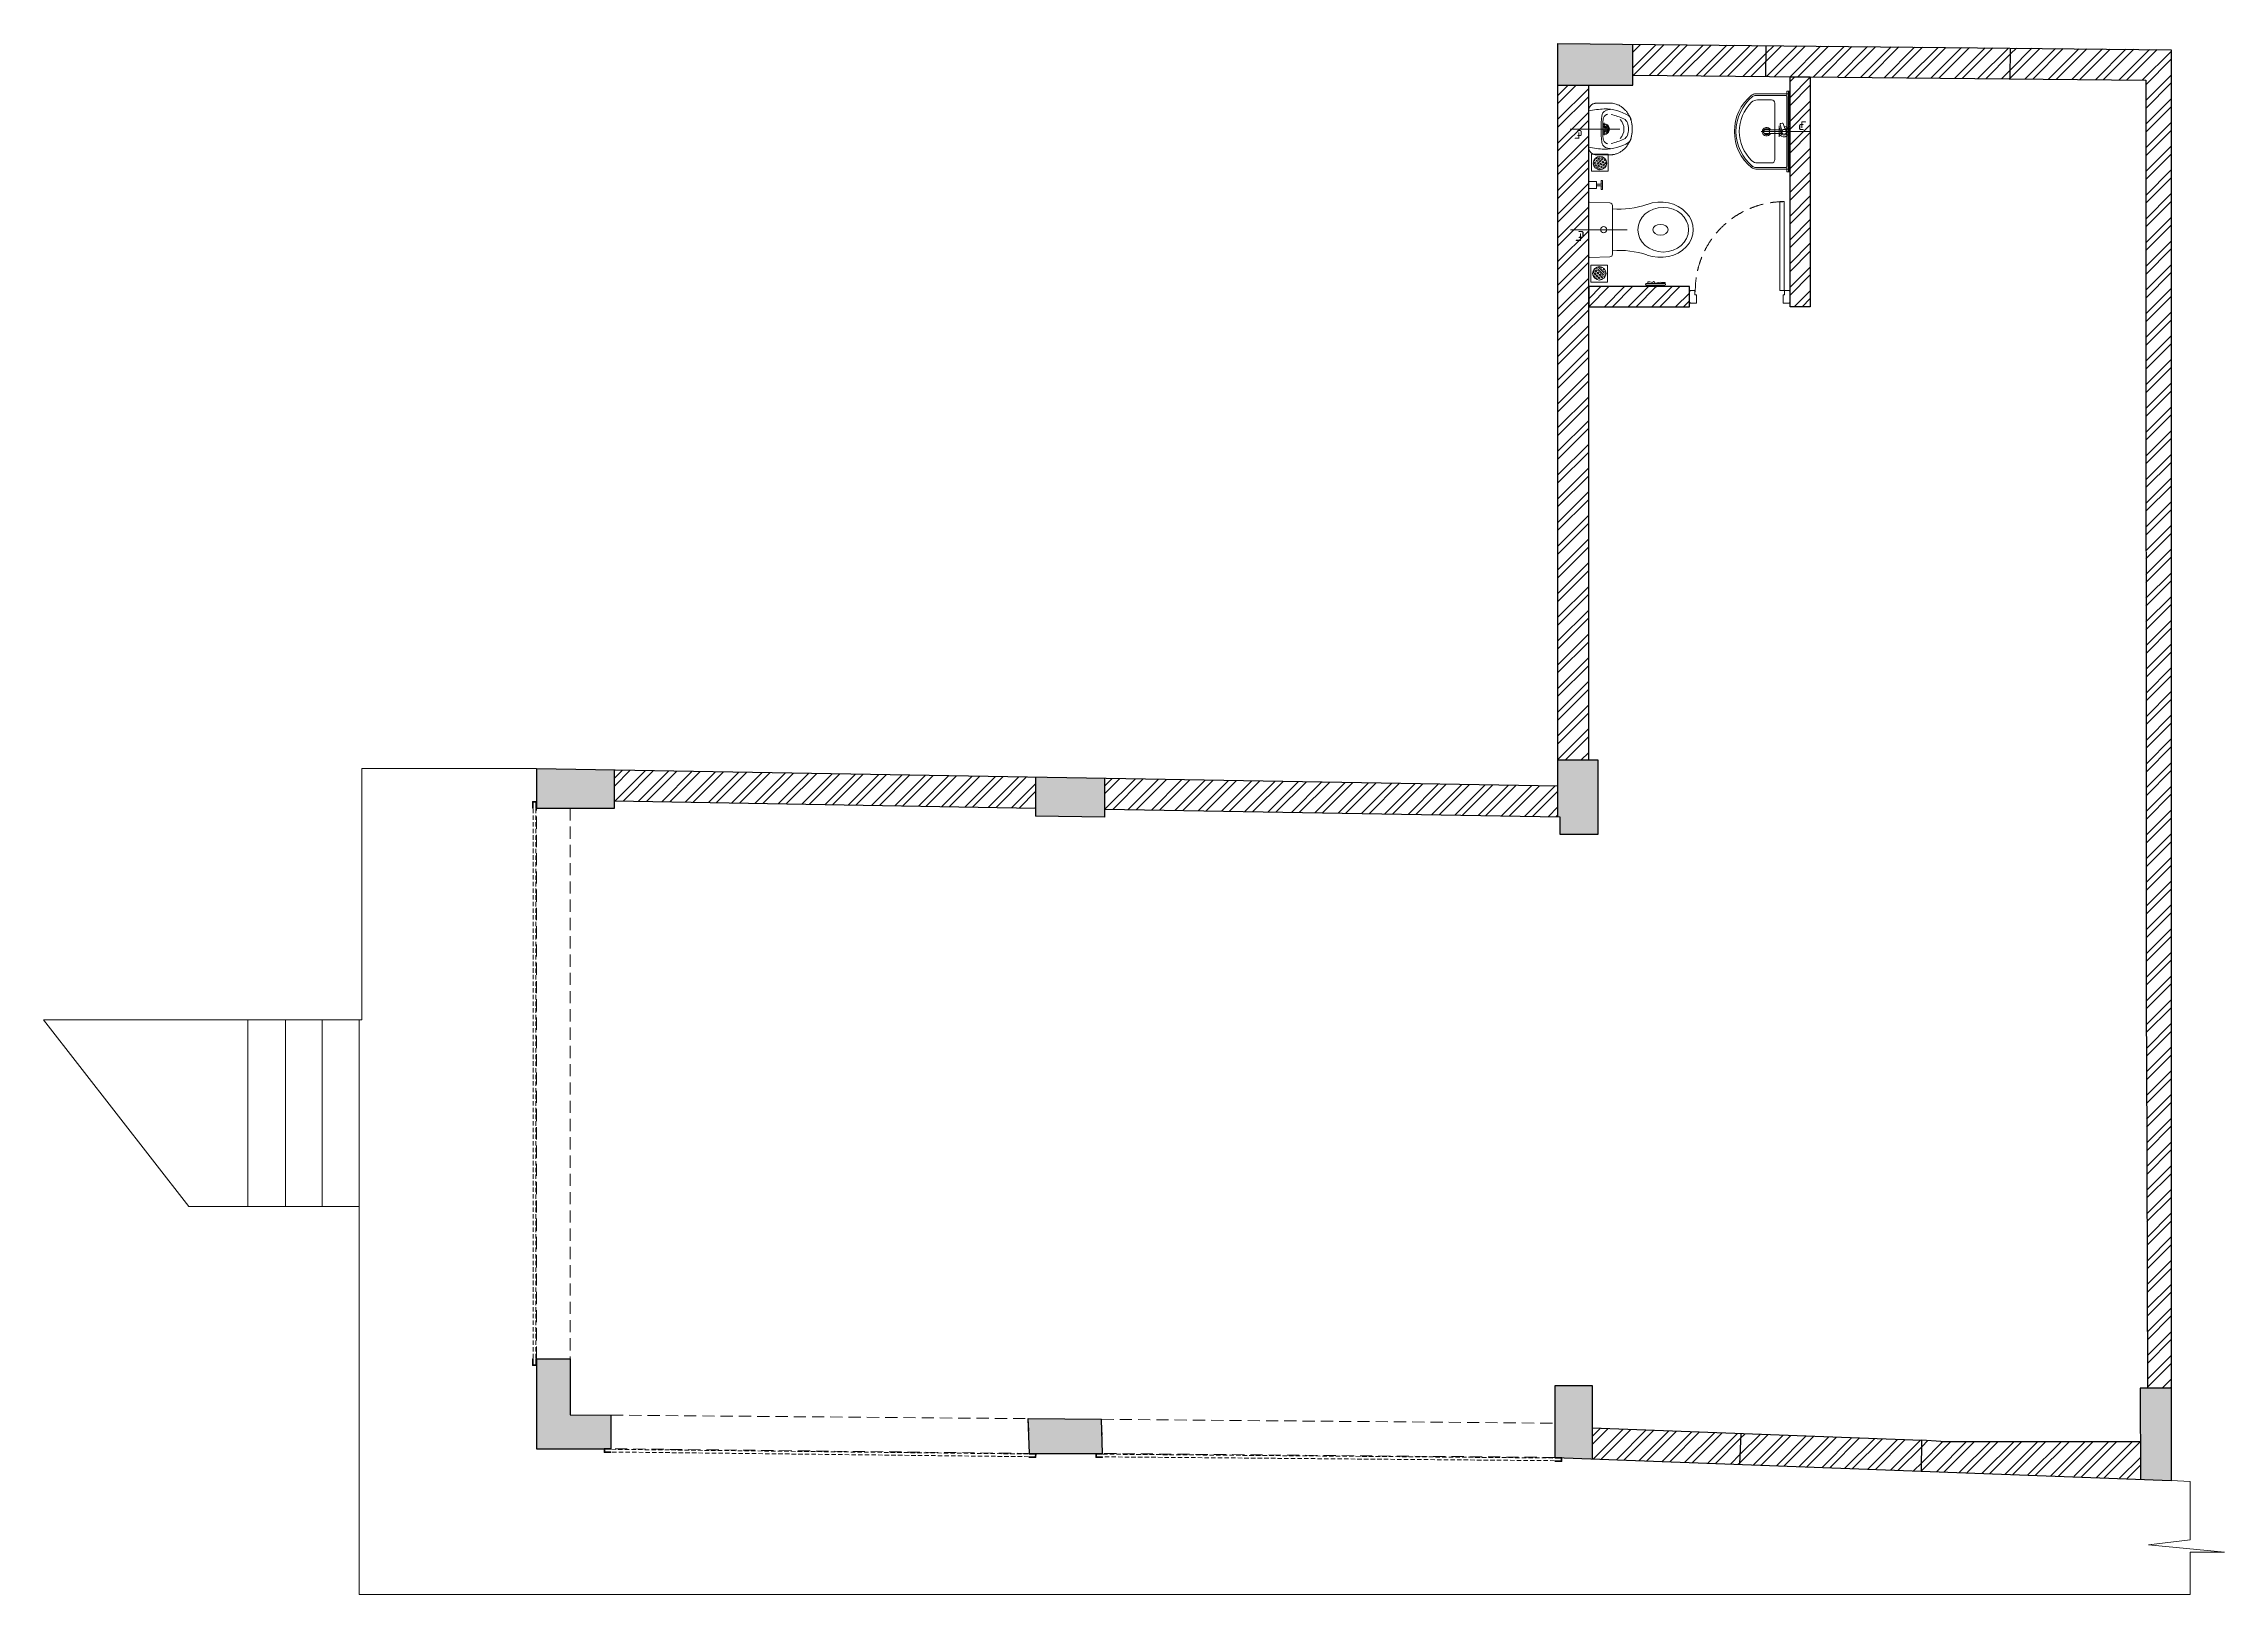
# Model space of a CAD drawing. Header units: feet. Extents: x -15985 to 255, y 0 to 11550.
import ezdxf

# ---------------------------------------------------------------- set-up
doc = ezdxf.new("R2010")
doc.units = ezdxf.units.FT
doc.header["$LTSCALE"] = 33
doc.header["$MEASUREMENT"] = 0
for name, pattern in [('a_p6_plan_L18$0$HIDDEN', [0.375, 0.25, -0.125]), ('CENTER', [2, 1.25, -0.25, 0.25, -0.25]), ('DOT2', [0.125, 0, -0.125]), ('HIDDEN', [9.525, 6.35, -3.175]), ('HIDDEN2', [4.7625, 3.175, -1.5875]), ('HIDDENX2', [0.75, 0.5, -0.25])]:
    doc.linetypes.add(name, pattern=pattern)
for name, color, linetype, lineweight in [('A-shutter', 8, 'Continuous', 18), ('A-WALL HATCH', 251, 'Continuous', 0), ('beam', 90, 'Continuous', 9), ('centerline-toilets', 2, 'CENTER', 13), ('column hatch', 5, 'Continuous', 0), ('Door', 2, 'Continuous', 13), ('ele', 252, 'Continuous', 13), ('Fhitting', 152, 'Continuous', 30), ('LENS-DOOR', 34, 'Continuous', 20), ('Mirror', 150, 'Continuous', 20), ('Panelling', 65, 'Continuous', 18), ('PARTITION', 22, 'Continuous', 30), ('rolling shutter', 1, 'Continuous', 5), ('Steps', 4, 'Continuous', 9), ('Toilet', 5, 'Continuous', 9)]:
    doc.layers.add(name, color=color, linetype=linetype, lineweight=lineweight)
doc.layers.add('A-WALL', color=1, linetype='Continuous')
doc.layers.add('column', color=10, linetype='Continuous')
doc.styles.get("Standard").update_dxf_attribs({"font": 'GILC____.TTF'})
pattern_1 = [(45, (-3677982.21, 5465809.63), (-88.2999593, 88.2999593), []), (45, (-3677923.34, 5465809.63), (-88.2999593, 88.2999593), [])]

# ---------------------------------------------------------------- blocks, each defined once
blk = doc.blocks.new('*U12')
at = {"layer": 'A-shutter', "color": 5, "ltscale": 10}
for points in [[(41038446, -1561539), (41038446, -1561544), (41038401, -1561544), (41038401, -1561564), (41038446, -1561564), (41038446, -1561569), (41038396, -1561569), (41038396, -1561539)], [(41042546, -1561539), (41042546, -1561544), (41042591, -1561544), (41042591, -1561564), (41042546, -1561564), (41042546, -1561569), (41042596, -1561569), (41042596, -1561539)]]:
    blk.add_lwpolyline(points, close=True, dxfattribs=at)
at = {"layer": 'A-shutter', "color": 5, "linetype": 'HIDDENX2', "ltscale": 2}
blk.add_lwpolyline([(41038401, -1561544), (41038401, -1561564), (41042591, -1561564), (41042591, -1561544)], close=True, dxfattribs=at)
blk = doc.blocks.new('*U9')
at = {"layer": 'A-shutter', "color": 5, "ltscale": 10}
for points in [[(41039430, -1561539), (41039430, -1561544), (41039385, -1561544), (41039385, -1561564), (41039430, -1561564), (41039430, -1561569), (41039380, -1561569), (41039380, -1561539)], [(41042546, -1561539), (41042546, -1561544), (41042591, -1561544), (41042591, -1561564), (41042546, -1561564), (41042546, -1561569), (41042596, -1561569), (41042596, -1561539)]]:
    blk.add_lwpolyline(points, close=True, dxfattribs=at)
at = {"layer": 'A-shutter', "color": 5, "linetype": 'HIDDENX2', "ltscale": 2}
blk.add_lwpolyline([(41039385, -1561544), (41039385, -1561564), (41042591, -1561564), (41042591, -1561544)], close=True, dxfattribs=at)
blk = doc.blocks.new('*U10')
at = {"layer": 'A-shutter', "color": 5, "ltscale": 10}
for points in [[(41039175, -1561539), (41039175, -1561544), (41039130, -1561544), (41039130, -1561564), (41039175, -1561564), (41039175, -1561569), (41039125, -1561569), (41039125, -1561539)], [(41042546, -1561539), (41042546, -1561544), (41042591, -1561544), (41042591, -1561564), (41042546, -1561564), (41042546, -1561569), (41042596, -1561569), (41042596, -1561539)]]:
    blk.add_lwpolyline(points, close=True, dxfattribs=at)
at = {"layer": 'A-shutter', "color": 5, "linetype": 'HIDDENX2', "ltscale": 2}
blk.add_lwpolyline([(41039130, -1561544), (41039130, -1561564), (41042591, -1561564), (41042591, -1561544)], close=True, dxfattribs=at)
blk = doc.blocks.new('DLF-RSP-AR-CD-DWG-4DT-3113$0$X-TYPICAL TOILET UPPER FLOORS - 02$0$urinals')
at = {"layer": 'Toilet'}
for p, q in [((0, -16), (0, 8)), ((-46, -115), (46, -115)), ((0, -105), (0, -161))]:
    blk.add_line(p, q, dxfattribs=at)
blk.add_lwpolyline([(135, 0), (-135, 0, 0.036949), (-150, -116, 0.138094), (-100, -297, 0.221721), (-52, -318, 0.062656), (0, -325, 0.062656), (52, -318, 0.221721), (100, -297, 0.138094), (150, -116, 0.036949)], format="xyb", close=True, dxfattribs=at)
for centre, radius, start, end in [((-91, -153), 53.8, 148.4868, 188.6401), ((-94, -145), 47.1, 93.3708, 154.4824), ((-71, -150), 40.2, 106.7016, 169.725), ((3, -1238), 1145, 90.1625, 95.0265), ((-51, -225), 119, 89.5454, 105.8857), ((0, -996), 891, 89.9918, 93.182), ((0, -115), 40, 167.428, 12.572), ((0, -115), 33, 164.1814, 15.8186), ((0, -115), 32, 163.6049, 16.3951), ((0, -115), 22.6, 155.6653, 24.3347), ((0, -115), 14.7, 139.9109, 40.0891), ((-3, -1238), 1145, 84.9735, 89.8375), ((0, -996), 891, 86.818, 90.0082), ((51, -225), 119, 74.1143, 90.4546), ((71, -150), 40.2, 10.275, 73.2984), ((94, -145), 47.1, 25.5176, 86.6292), ((91, -153), 53.8, 351.3599, 31.5132), ((414, -38), 538, 193.994, 204.5632), ((-30, -241), 50, 204.5632, 250.4606), ((-2, -165), 97.6, 225, 270.9552), ((-2, -161), 135, 250.4606, 270.6492), ((2, -165), 97.6, 269.0448, 315), ((2, -161), 135, 269.3508, 289.5394), ((30, -241), 50, 289.5394, 335.4368), ((-414, -38), 538, 335.4368, 346.006)]:
    blk.add_arc(centre, radius, start, end, dxfattribs=at)
blk.add_open_spline([(135, 0), (105, 0), (76, 0), (-13, 0), (-73, 0), (-133, 0), (-133, 0), (-134, 0), (-134, 0), (-135, 0), (-135, 0), (-135, 0), (-135, 0), (-135, 0), (-135, 0), (-135, 0), (-135, 0), (-135, 0), (-135, 0), (-135, 0), (-135, 0), (-135, 0), (-135, 0), (-136, 0), (-136, 0), (-136, 0), (-137, 0), (-138, 0), (-138, 0), (-141, 0), (-142, 0), (-146, -1), (-149, -2), (-155, -3), (-158, -5), (-163, -7), (-166, -9), (-171, -13), (-173, -15), (-178, -19), (-180, -22), (-184, -27), (-185, -29), (-188, -35), (-189, -38), (-191, -43), (-191, -46), (-192, -50), (-192, -51), (-192, -52), (-192, -54), (-193, -56), (-193, -56), (-193, -57), (-193, -57), (-193, -57), (-193, -57), (-193, -57), (-193, -57), (-193, -57), (-193, -57), (-193, -58), (-193, -58), (-193, -58), (-193, -58), (-193, -58), (-193, -58), (-193, -58), (-193, -59), (-193, -59), (-193, -60), (-193, -61), (-193, -62), (-193, -65), (-193, -66), (-193, -72), (-193, -75), (-193, -86), (-193, -93), (-193, -114), (-193, -128), (-193, -146), (-193, -145), (-193, -149), (-193, -150), (-193, -154), (-193, -156), (-193, -159), (-193, -159), (-193, -159), (-193, -159), (-193, -160), (-193, -160), (-193, -160), (-193, -160), (-193, -160), (-193, -160), (-193, -160), (-193, -160), (-193, -160), (-193, -160), (-193, -160), (-193, -161), (-193, -161), (-193, -161), (-193, -162), (-193, -162), (-192, -164), (-192, -165), (-192, -168), (-192, -170), (-192, -176), (-191, -180), (-189, -191), (-188, -198), (-183, -212), (-180, -219), (-173, -233), (-169, -240), (-159, -253), (-154, -259), (-142, -271), (-136, -277), (-123, -287), (-115, -292), (-101, -301), (-93, -305), (-77, -311), (-69, -314), (-53, -319), (-44, -321), (-28, -323), (-20, -324), (-9, -325), (-7, -325), (-3, -325), (-1, -325), (2, -325), (4, -325), (8, -325), (11, -325), (21, -324), (27, -323), (42, -321), (50, -319), (67, -315), (75, -312), (92, -305), (100, -301), (115, -292), (123, -288), (136, -277), (143, -271), (155, -259), (160, -252), (170, -238), (174, -231), (181, -217), (184, -210), (188, -195), (190, -188), (191, -179), (191, -178), (192, -174), (192, -171), (192, -168), (192, -167), (192, -164), (192, -162), (192, -160), (192, -160), (192, -160), (192, -160), (192, -160), (192, -159), (192, -159), (192, -159), (192, -158), (192, -157), (192, -156), (192, -155), (192, -152), (192, -150), (192, -143), (192, -144), (192, -132), (192, -124), (192, -99), (192, -82), (192, -65), (192, -64), (192, -62), (192, -60), (192, -58), (192, -58), (192, -57), (192, -57), (192, -57), (192, -57), (192, -57), (192, -57), (192, -57), (192, -57), (192, -57), (192, -57), (192, -56), (192, -56), (192, -55), (192, -55), (192, -53), (192, -52), (192, -48), (191, -46), (190, -40), (189, -37), (186, -31), (184, -28), (180, -22), (178, -19), (173, -14), (170, -12), (164, -8), (161, -6), (155, -3), (151, -2), (145, -1), (142, 0), (137, 0), (136, 0), (135, 0)], degree=3, knots=[0, 0, 0, 0, 0.329607, 0.329607, 0.988822, 0.988822, 0.996691, 0.996691, 0.998638, 0.998638, 0.99992, 0.99992, 1.000227, 1.000227, 1.000534, 1.000534, 1.001148, 1.001148, 1.002375, 1.002375, 1.00483, 1.00483, 1.009739, 1.009739, 1.019558, 1.019558, 1.039196, 1.039196, 1.078472, 1.078472, 1.157024, 1.157024, 1.314128, 1.314128, 1.471232, 1.471232, 1.628335, 1.628335, 1.785439, 1.785439, 1.942543, 1.942543, 2.099647, 2.099647, 2.256751, 2.256751, 2.413855, 2.413855, 2.450944, 2.450944, 2.525122, 2.525122, 2.556641, 2.556641, 2.563699, 2.563699, 2.567479, 2.567479, 2.57001, 2.57001, 2.570783, 2.570783, 2.572328, 2.572328, 2.573873, 2.573873, 2.576964, 2.576964, 2.583145, 2.583145, 2.595507, 2.595507, 2.620232, 2.620232, 2.669681, 2.669681, 2.76858, 2.76858, 2.966376, 2.966376, 3.36197, 3.36197, 3.45996, 3.45996, 3.491387, 3.491387, 3.554241, 3.554241, 3.562213, 3.562213, 3.566829, 3.566829, 3.570018, 3.570018, 3.570684, 3.570684, 3.571294, 3.571294, 3.571904, 3.571904, 3.573124, 3.573124, 3.575564, 3.575564, 3.580444, 3.580444, 3.590203, 3.590203, 3.609723, 3.609723, 3.648762, 3.648762, 3.72684, 3.72684, 3.861362, 3.861362, 3.995884, 3.995884, 4.130406, 4.130406, 4.264928, 4.264928, 4.39945, 4.39945, 4.533972, 4.533972, 4.668494, 4.668494, 4.803016, 4.803016, 4.937539, 4.937539, 5.072061, 5.072061, 5.118026, 5.118026, 5.144558, 5.144558, 5.17109, 5.17109, 5.224154, 5.224154, 5.330281, 5.330281, 5.468863, 5.468863, 5.607445, 5.607445, 5.746027, 5.746027, 5.884609, 5.884609, 6.023191, 6.023191, 6.161773, 6.161773, 6.300355, 6.300355, 6.438937, 6.438937, 6.577519, 6.577519, 6.602876, 6.602876, 6.653589, 6.653589, 6.673028, 6.673028, 6.711906, 6.711906, 6.713712, 6.713712, 6.715518, 6.715518, 6.719129, 6.719129, 6.726351, 6.726351, 6.740796, 6.740796, 6.769686, 6.769686, 6.827466, 6.827466, 6.943027, 6.943027, 7.174147, 7.174147, 7.636387, 7.636387, 7.659394, 7.659394, 7.705407, 7.705407, 7.71212, 7.71212, 7.713128, 7.713128, 7.714137, 7.714137, 7.716153, 7.716153, 7.720185, 7.720185, 7.728249, 7.728249, 7.744378, 7.744378, 7.776636, 7.776636, 7.841152, 7.841152, 7.970184, 7.970184, 8.14844, 8.14844, 8.326696, 8.326696, 8.504953, 8.504953, 8.683209, 8.683209, 8.861465, 8.861465, 9.039722, 9.039722, 9.217978, 9.217978, 9.283185, 9.283185, 9.283185, 9.283185], dxfattribs=at)
blk = doc.blocks.new('jALI')
at = {"layer": 'Toilet', "ltscale": 5}
h = blk.add_hatch(dxfattribs=at)
h.set_pattern_fill('HEX', color=256, scale=50, angle=135, double=1)
h.set_pattern_definition([(135, (-344825.863, 460708.187), (-7.65465545, -7.65465545), [6.25, -12.5]), (255, (-344825.863, 460708.187), (10.4564538, -2.80179835), [6.25, -12.5]), (195, (-344830.282, 460712.606), (2.80179835, -10.4564538), [6.25, -12.5])])
edge = h.paths.add_edge_path()
edge.add_arc((-393188, 163648), 50, -90, 270)
blk.add_lwpolyline([(-393250, 163582), (-393126, 163582), (-393126, 163709), (-393250, 163709)], close=True, dxfattribs=at)
blk.add_circle((-393188, 163648), 50, dxfattribs=at)
blk = doc.blocks.new('Urinal')
at = {"layer": 'centerline-toilets', "linetype": 'HIDDEN', "ltscale": 10}
blk.add_line((0, 231), (0, -137), dxfattribs=at)
at = {"layer": 'Fhitting', "lineweight": 0, "ltscale": 0.5, "rotation": 180}
blk.add_blockref('DLF-RSP-AR-CD-DWG-4DT-3113$0$X-TYPICAL TOILET UPPER FLOORS - 02$0$urinals', (0, 0), dxfattribs=at)
at = {"layer": 'Fhitting', "lineweight": 0, "ltscale": 0.5, "xscale": -1, "rotation": 90}
blk.add_blockref('jALI', (163394, -393104), dxfattribs=at)
at = {"layer": 'centerline-toilets', "linetype": 'DOT2', "insert": (-31, -69), "char_height": 75, "width": 495.83, "attachment_point": 5, "rotation": 270}
blk.add_mtext('{\\fISOCPEUR|b0|i0|c0|p34;℄}', dxfattribs=at)
blk = doc.blocks.new('WC')
at = {"layer": 'centerline-toilets', "linetype": 'HIDDEN', "ltscale": 10}
blk.add_line((0, 286), (0, -135), dxfattribs=at)
at = {"layer": 'Toilet'}
for p, q in [((-419, 507), (-425, 507)), ((-425, 507), (-425, 489)), ((-419, 489), (-425, 489)), ((-419, 507), (-419, 489)), ((-419, 504), (-413, 504)), ((-419, 492), (-413, 492)), ((-413, 567), (-413, 429)), ((-401, 567), (-401, 429)), ((181, 177), (-183, 177)), ((-206, 6), (-202, 157)), ((-200, 0), (200, 0)), ((206, 6), (200, 157))]:
    blk.add_line(p, q, dxfattribs=at)
at = {"layer": 'Toilet', "ltscale": 100}
for p, q in [((366, 103), (300, 103)), ((300, 92), (300, 103)), ((326, 92), (300, 92)), ((307, 0), (307, 57)), ((359, 57), (307, 57)), ((326, 103), (326, 57)), ((340, 103), (340, 57)), ((366, 92), (340, 92)), ((359, 57), (359, 0)), ((366, 92), (366, 103)), ((359, 0), (307, 0))]:
    blk.add_line(p, q, dxfattribs=at)
at = {"layer": 'Toilet'}
blk.add_circle((0, 112), 22.9, dxfattribs=at)
for centre, radius, start, end in [((-407, 567), 6, 0, 180), ((-407, 429), 6, 180, 0), ((-776, 231), 622, 354.997, 19.0619), ((776, 226), 623, 160.5196, 184.5617), ((-182, 158), 19.3, 90.3509, 180.8981), ((180, 158), 19.3, 359.1019, 89.6491), ((-200, 6), 5.72, 177.9546, 270), ((200, 6), 5.72, 270, 2.0454)]:
    blk.add_arc(centre, radius, start, end, dxfattribs=at)
at = {"layer": 'Toilet', "extrusion": (0, 0, -1)}
for centre, major_axis, ratio, start_param, end_param in [((0, 534), (0, -245), 0.842028, 7.436326, 11.41323), ((0, 535), (0, -57.2), 0.7, 1.570796326794896, 7.853981633974482)]:
    blk.add_ellipse(centre, major_axis=major_axis, ratio=ratio, start_param=start_param, end_param=end_param, dxfattribs=at)
blk.add_ellipse((0, 555), major_axis=(0, -189), ratio=0.878788, dxfattribs=at)
at = {"layer": 'Toilet'}
blk.add_open_spline([(-401, 441), (-397, 441), (-384, 439), (-389, 459), (-396, 480), (-386, 478), (-386, 491), (-403, 487), (-385, 532), (-396, 547), (-391, 570), (-397, 569), (-401, 568)], degree=3, knots=[0, 0, 0, 0, 9.744972, 33.823887, 47.583551, 49.497915, 60.560502, 63.822284, 93.508019, 135.756925, 141.904352, 150.301906, 150.301906, 150.301906, 150.301906], dxfattribs=at)
at = {"layer": 'Fhitting', "lineweight": 0, "ltscale": 0.5, "rotation": 270}
blk.add_blockref('jALI', (-163973, -393109), dxfattribs=at)
at = {"layer": 'centerline-toilets', "linetype": 'DOT2', "insert": (-36, -57), "char_height": 85.83, "width": 567.4, "attachment_point": 5, "rotation": 270}
blk.add_mtext('{\\fISOCPEUR|b0|i0|c0|p34;℄}', dxfattribs=at)
blk = doc.blocks.new('Wash Basin')
at = {"layer": 'PARTITION', "lineweight": 9}
h = blk.add_hatch(dxfattribs=at)
h.set_pattern_fill('ANSI38', color=256, scale=70, angle=990, style=0, double=1)
h.set_pattern_definition([(315, (-64.7135, -33.325), (6.18718, 6.18718), []), (45, (-64.7135, -33.325), (6.18718, 18.56155), [21.875, -13.125])])
h.paths.add_polyline_path([(300, -22), (-300, -22), (-300, -34), (300, -34)])
at = {"layer": 'centerline-toilets', "linetype": 'HIDDEN', "ltscale": 10}
blk.add_line((0, -238), (0, 130), dxfattribs=at)
at = {"layer": 'Mirror', "ltscale": 0.5}
blk.add_lwpolyline([(-300, -34), (-300, -46), (300, -46), (300, -34)], close=True, dxfattribs=at)
at = {"layer": 'Panelling', "lineweight": 9}
blk.add_lwpolyline([(-300, -22), (-300, -34), (300, -34), (300, -22)], close=True, dxfattribs=at)
at = {"layer": 'Toilet', "ltscale": 100}
for p, q in [((-280, -32), (-280, -278)), ((-270, -22), (270, -22)), ((-268, -55), (-268, -278)), ((-258, -45), (258, -45)), ((-15, -89), (-15, -208)), ((11, -208), (11, -89)), ((268, -55), (268, -278)), ((280, -32), (280, -278))]:
    blk.add_line(p, q, dxfattribs=at)
blk.add_lwpolyline([(-235, -264, 0.191896), (-217, -309, 0.420236), (217, -309, 0.191896), (235, -264), (235, -161, 0.414214), (210, -136), (-210, -136, 0.414214), (-235, -161)], format="xyb", close=True, dxfattribs=at)
blk.add_lwpolyline([(41, -103), (-41, -103)], dxfattribs=at)
blk.add_lwpolyline([(23, -62), (58, -74, -0.414214), (61, -81), (58, -93, -0.414214), (50, -96), (16, -85)], format="xyb", dxfattribs=at)
for centre, radius in [((-2, -67), 17.5), ((-2, -197), 22.5)]:
    blk.add_circle(centre, radius, dxfattribs=at)
for centre, radius, start, end in [((-270, -32), 10, 90, 180), ((-258, -55), 10, 90, 180), ((258, -55), 10, 0, 90), ((270, -32), 10, 0, 90), ((-230, -278), 50, 180, 218.4461), ((0, -89), 348, 219.2826, 320.7174), ((-230, -278), 38, 180, 218.4461), ((0, -89), 336, 219.313, 320.687), ((-2, -197), 32.1, 113.0898, 66.246), ((-2, -197), 20.5, 128.0403, 237.2899), ((-2, -197), 20.5, 304.4733, 50.7332), ((230, -278), 38, 321.5539, 0), ((230, -278), 50, 321.5539, 0)]:
    blk.add_arc(centre, radius, start, end, dxfattribs=at)
for centre, major_axis, start_param, end_param in [((-2, -67), (0, 38.3), 4.720493, 9.081982), ((-2, -67), (-0.2, -25.6), 1.769108, 7.074098), ((-2, -67), (0, 38.3), 3.484555, 4.083576), ((-2, -208), (-9.04, 9.04), 0.785398, 3.926991)]:
    blk.add_ellipse(centre, major_axis=major_axis, ratio=1, start_param=start_param, end_param=end_param, dxfattribs=at)
at = {"layer": 'centerline-toilets', "linetype": 'DOT2', "insert": (33, 62), "char_height": 75, "width": 495.83, "attachment_point": 5, "rotation": 90}
blk.add_mtext('{\\fISOCPEUR|b0|i0|c0|p34;℄}', dxfattribs=at)
blk = doc.blocks.new('*U11')
at = {"layer": 'LENS-DOOR'}
for p, q in [((547492, 1778574), (547492, 1779235)), ((547523, 1779235), (547492, 1779235)), ((547523, 1779235), (547523, 1778574)), ((547447, 1778569), (547452, 1778569)), ((547447, 1778484), (547447, 1778569)), ((547447, 1778484), (547452, 1778484)), ((547452, 1778574), (547489, 1778574)), ((547452, 1778569), (547452, 1778574)), ((547452, 1778479), (547452, 1778484)), ((547489, 1778540), (547489, 1778574)), ((547489, 1778540), (547499, 1778540)), ((547523, 1778574), (547492, 1778574)), ((547499, 1778479), (547499, 1778540)), ((548145, 1778479), (548145, 1778540)), ((548156, 1778540), (548145, 1778540)), ((548192, 1778574), (548156, 1778574)), ((548156, 1778540), (548156, 1778574)), ((548192, 1778569), (548192, 1778574)), ((548197, 1778569), (548192, 1778569)), ((548192, 1778479), (548192, 1778484)), ((548197, 1778484), (548192, 1778484)), ((548197, 1778484), (548197, 1778569)), ((547452, 1778479), (547499, 1778479)), ((548192, 1778479), (548145, 1778479))]:
    blk.add_line(p, q, dxfattribs=at)
at = {"layer": 'LENS-DOOR', "color": 7, "linetype": 'HIDDEN2', "extrusion": (0, 0, -1)}
blk.add_ellipse((547492, 1778574), major_axis=(661, 0), ratio=1, start_param=-1.570791, end_param=0.051209, dxfattribs=at)

msp = doc.modelspace()

# ---------------------------------------------------------------- hatches: boundary and pattern name
at = {"layer": 'A-WALL HATCH'}
h = msp.add_hatch(dxfattribs=at)
h.set_pattern_fill('ANSI32', color=256, scale=333)
h.set_pattern_definition(pattern_1)
h.paths.add_polyline_path([(-141, 1535), (-141, 11505), (-1337, 11517), (-1339, 11287), (-331, 11277), (-327, 4255), (-326, 4059), (-317, 1535)])
h.paths.add_polyline_path([(-4479, 6213), (-4479, 11240), (-4709, 11240), (-4709, 6213)])
h.paths.add_polyline_path([(-3159, 11305), (-3157, 11535), (-4149, 11545), (-4149, 11315)])
h.paths.add_polyline_path([(-4709, 5791), (-4709, 6021), (-8083, 6078), (-8083, 5848)])
h.paths.add_polyline_path([(-8598, 5857), (-8598, 6087), (-11735, 6140), (-11735, 5910)])
h.paths.add_polyline_path([(-327, 4256), (-326, 4059), (-326, 4059), (-327, 4256)])
h.paths.add_polyline_path([(-1857, 1139), (-1997, 1148), (-2000, 918), (-370, 859), (-370, 1139)])
h = msp.add_hatch(dxfattribs=at)
h.set_pattern_fill('ANSI32', color=256, scale=333)
h.set_pattern_definition(pattern_1)
h.paths.add_polyline_path([(-3157, 11535), (-3159, 11305), (-1339, 11287), (-1337, 11517)])
h.paths.add_polyline_path([(-2000, 918), (-1997, 1148), (-3346, 1198), (-3355, 969)])
h = msp.add_hatch(dxfattribs=at)
h.set_pattern_fill('ANSI32', color=256, scale=333)
h.paths.add_polyline_path([(-2829, 9590), (-2979, 9590), (-2979, 11303), (-2829, 11302)])
h.paths.add_polyline_path([(-3729, 9740), (-4479, 9740), (-4479, 9590), (-3729, 9590)])
h = msp.add_hatch(dxfattribs=at)
h.set_pattern_fill('ANSI32', color=256, scale=333)
h.set_pattern_definition(pattern_1)
h.paths.add_polyline_path([(-3355, 969), (-3346, 1198), (-4454, 1240), (-4454, 1010)])
at = {"layer": 'column hatch'}
h = msp.add_hatch(color=251, dxfattribs=at)
h.dxf.hatch_style = 1
h.paths.add_polyline_path([(-8083, 5788), (-8083, 6078), (-8598, 6087), (-8598, 5797)])
h.paths.add_polyline_path([(-4409, 5661), (-4409, 6213), (-4709, 6213), (-4709, 5791), (-4694, 5791), (-4694, 5661)])
h.paths.add_polyline_path([(-4149, 11240), (-4149, 11545), (-4709, 11550), (-4709, 11240)])
h.paths.add_polyline_path([(-4454, 1010), (-4454, 1555), (-4729, 1555), (-4729, 1020)])
h.paths.add_polyline_path([(-8099, 1049), (-8107, 1304), (-8652, 1309), (-8644, 1050)])
h.paths.add_polyline_path([(-11760, 1085), (-11760, 1335), (-12065, 1338), (-12065, 1755), (-12315, 1755), (-12315, 1085)])
h.paths.add_polyline_path([(-11735, 5855), (-11735, 6140), (-12315, 6150), (-12315, 5855), (-12285, 5855)])
h = msp.add_hatch(color=251, dxfattribs=at)
h.dxf.hatch_style = 1
h.paths.add_polyline_path([(-141, 848), (-141, 1535), (-372, 1535), (-370, 856)])

# ---------------------------------------------------------------- linework, layer by layer
at = {"layer": 'A-WALL'}
for p, q in [((-4709, 5791), (-4709, 11550)), ((-4709, 11550), (-141, 11505)), ((-3159, 11305), (-3157, 11535)), ((-1339, 11287), (-1337, 11517)), ((-141, 11505), (-141, 848)), ((-4479, 6213), (-4479, 11240)), ((-4149, 11315), (-331, 11277)), ((-331, 11277), (-327, 4255)), ((-12315, 6150), (-4709, 6021)), ((-11735, 5910), (-8598, 5857)), ((-8083, 5848), (-4694, 5791)), ((-327, 4255), (-326, 4059)), ((-326, 4059), (-317, 1535)), ((-4454, 1240), (-1997, 1148)), ((-3346, 1198), (-3355, 969)), ((-2000, 918), (-1997, 1148)), ((-1857, 1139), (-1997, 1148)), ((-1857, 1139), (-371, 1139)), ((-4729, 1020), (-141, 848))]:
    msp.add_line(p, q, dxfattribs=at)
for points in [[(-2829, 9590), (-2979, 9590), (-2979, 11303), (-2829, 11302)], [(-3729, 9740), (-4479, 9740), (-4479, 9590), (-3729, 9590)]]:
    msp.add_lwpolyline(points, close=True, dxfattribs=at)
at = {"layer": 'beam', "linetype": 'a_p6_plan_L18$0$HIDDEN', "lineweight": 5, "ltscale": 11}
for points in [[(-12065, 1755), (-12315, 1755), (-12315, 5855), (-12065, 5855)], [(-11760, 1335), (-8652, 1309), (-8644, 1050), (-11760, 1085)], [(-8107, 1304), (-4729, 1275), (-4729, 1020), (-8099, 1049)]]:
    msp.add_lwpolyline(points, close=True, dxfattribs=at)
at = {"layer": 'column'}
for p, q in [((-4149, 11240), (-4149, 11545)), ((-4709, 11240), (-4149, 11240)), ((-4409, 6213), (-4709, 6213)), ((-4409, 5661), (-4409, 6213)), ((-12315, 6150), (-12315, 5855)), ((-11735, 5855), (-11735, 6140)), ((-8598, 6087), (-8598, 5797)), ((-8083, 5788), (-8083, 6078)), ((-12315, 5855), (-12285, 5855)), ((-12285, 5855), (-11735, 5855)), ((-8083, 5788), (-8598, 5797)), ((-4694, 5791), (-4694, 5661)), ((-4694, 5661), (-4409, 5661)), ((-12315, 1755), (-12065, 1755)), ((-12315, 1755), (-12315, 1085)), ((-12065, 1755), (-12065, 1338)), ((-4729, 1020), (-4729, 1555)), ((-4729, 1555), (-4454, 1555)), ((-4454, 1555), (-4454, 1010)), ((-141, 1535), (-372, 1535)), ((-372, 1535), (-370, 856)), ((-372, 1535), (-370, 856)), ((-12065, 1338), (-11760, 1335)), ((-11760, 1335), (-11760, 1085)), ((-8652, 1309), (-8107, 1304)), ((-8644, 1050), (-8652, 1309)), ((-8099, 1049), (-8107, 1304)), ((-12315, 1085), (-11760, 1085)), ((-8644, 1050), (-8099, 1049))]:
    msp.add_line(p, q, dxfattribs=at)
at = {"layer": 'Steps'}
for p, q in [((-12315, 6150), (-13615, 6150)), ((-13615, 6150), (-13615, 4280)), ((-13615, 4280), (-15985, 4280)), ((-15985, 4280), (-14905, 2888)), ((-14465, 4280), (-14465, 2888)), ((-14185, 4280), (-14185, 2888)), ((-13910, 4280), (-13910, 2888)), ((-13635, 4280), (-13635, 2888)), ((-13635, 2888), (-14905, 2888)), ((-13635, 1085), (-13635, 2888)), ((-13635, 1085), (-13635, 0)), ((0, 842), (-141, 848)), ((0, 407), (0, 842)), ((-310, 370), (0, 407)), ((255, 315), (-310, 370)), ((0, 0), (0, 315)), ((0, 315), (255, 315)), ((-13635, 0), (0, 0))]:
    msp.add_line(p, q, dxfattribs=at)

# ---------------------------------------------------------------- block references
at = {"layer": 'Door', "xscale": -1}
msp.add_blockref('*U11', (544468, -1768862), dxfattribs=at)
at = {"layer": 'ele', "color": 0, "lineweight": -2, "xscale": -1, "rotation": 270}
for name, p in [('Urinal', (-4479, 10914)), ('Wash Basin', (-2957, 10896)), ('WC', (-4479, 10164))]:
    msp.add_blockref(name, p, dxfattribs=at)
at = {"layer": 'rolling shutter', "color": 2, "xscale": -1}
for name, p, rotation in [('*U12', (1549224, -41036691), 269.9999999999481), ('*U9', (41045736, 1101524, -6111), 359.3564232845975)]:
    msp.add_blockref(name, p, dxfattribs=dict(at, rotation=rotation))
at = {"layer": 'rolling shutter', "color": 2, "extrusion": (7.41663e-05, -5.45082e-07, 1), "xscale": -1, "rotation": 359.5106460119667}
msp.add_blockref('*U10', (41046286, 1211998, -1), dxfattribs=at)

doc.saveas('drawing.dxf')
